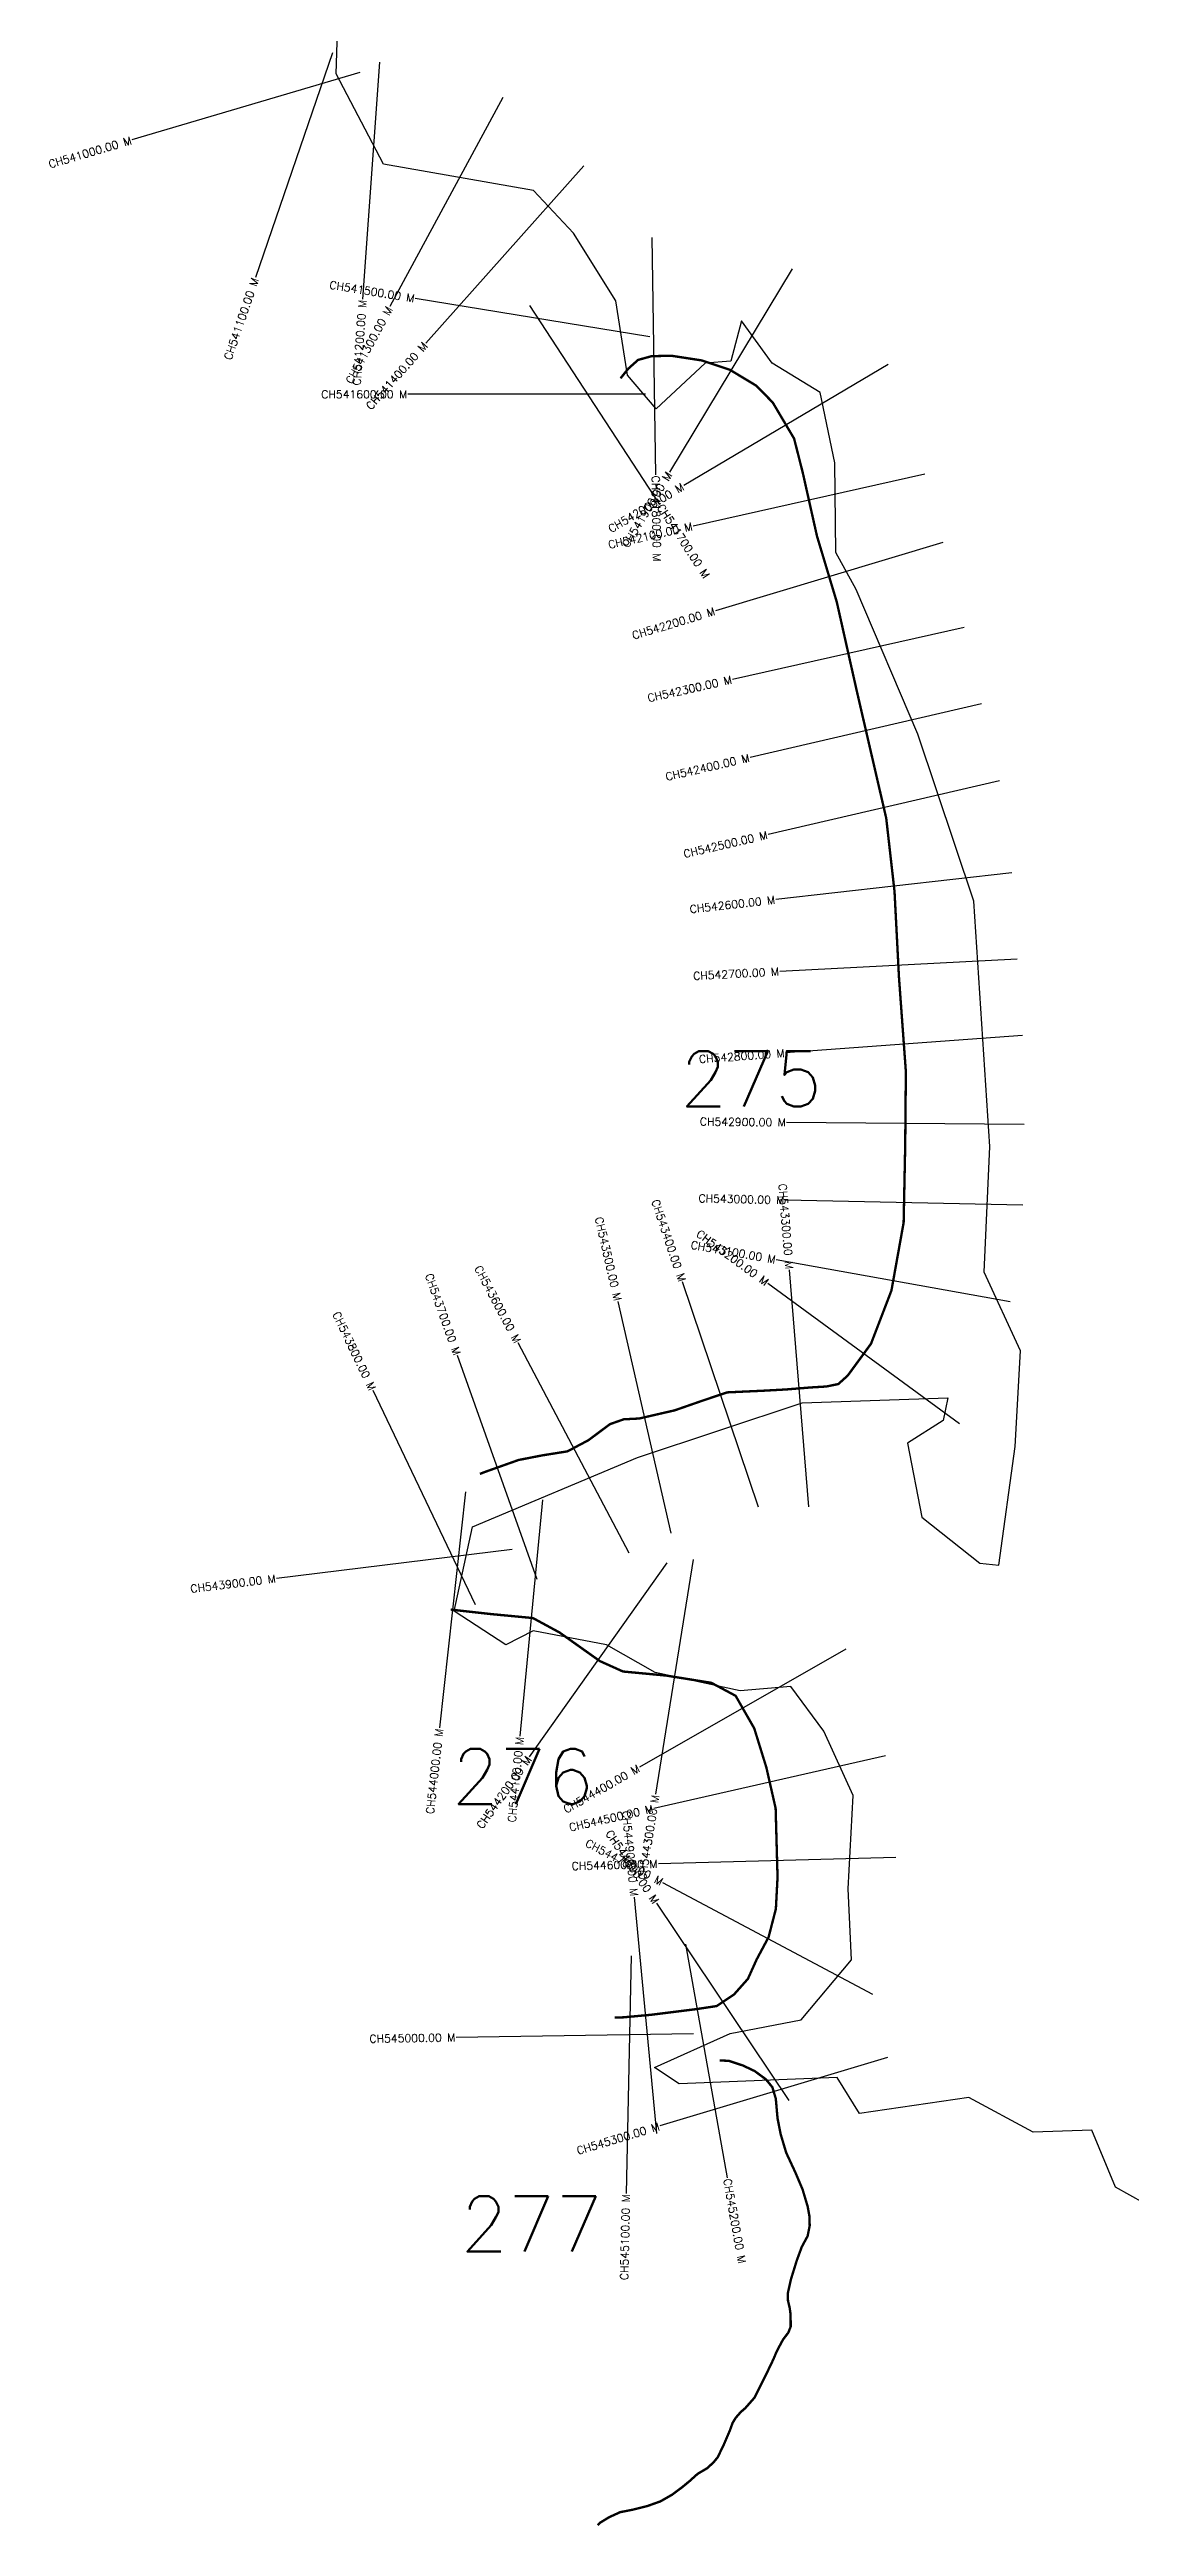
# Model space of a CAD drawing. Header units: metres. Extents: x 317204 to 320664, y 1863374 to 1869088.
# Drawn here: x 317232 to 318597, y 1863374 to 1866502 of the extents above; entities that cross this region are included whole.
import ezdxf
from ezdxf.enums import TextEntityAlignment as Align

# ---------------------------------------------------------------- set-up
doc = ezdxf.new("R2010")
doc.units = ezdxf.units.M
for name, color, linetype in [('CS', 134, 'Continuous'), ('CSMark', 6, 'Continuous'), ('NATURALLY PROTECTED', 3, 'Continuous'), ('village', 3, 'Continuous')]:
    doc.layers.add(name, color=color, linetype=linetype)
doc.styles.get("Standard").update_dxf_attribs({"font": 'simplex.shx'})

msp = doc.modelspace()

# ---------------------------------------------------------------- linework, layer by layer
at = {"layer": 'CS'}
for p, q in [((317589.2, 1866497.8), (317492, 1866214)), ((317623.6, 1866472.8), (317335.9, 1866387.7)), ((317648.5, 1866486.1), (317627.2, 1866186.8)), ((317804, 1866441.2), (317661.6, 1866177.2)), ((317906.5, 1866355), (317706.9, 1866131)), ((317992.3, 1866264.7), (317997.1, 1865964.8)), ((318169.5, 1866225.1), (318014.7, 1865968.2)), ((317989.6, 1866138.9), (317693.5, 1866187.3)), ((317837.8, 1866178.5), (318002, 1865927.4)), ((318290.7, 1866104.3), (318032.7, 1865951.3)), ((317984.4, 1866066.5), (317684.4, 1866066.5)), ((318337, 1865965.6), (318044.3, 1865900.1)), ((318359.8, 1865879.5), (318072.6, 1865793.1)), ((318386.7, 1865772.1), (318094, 1865706.5)), ((318408.7, 1865675.6), (318116.5, 1865608)), ((318431.3, 1865578.2), (318139, 1865510.5)), ((318447, 1865462.2), (318148.9, 1865428.4)), ((318453.4, 1865353.3), (318153.8, 1865337.6)), ((318460.1, 1865256.6), (318160.9, 1865234.8)), ((318462.4, 1865144.5), (318162.4, 1865147.1)), ((318460.7, 1865042.7), (318160.7, 1865048.9)), ((318444.7, 1864920.6), (318149.4, 1864973.4)), ((318190.6, 1864661.7), (318166.1, 1864960.7)), ((318126.8, 1864661.1), (318031.2, 1864945.5)), ((318380.9, 1864766.4), (318138.7, 1864943.5)), ((318016.8, 1864628.5), (317949.7, 1864920.9)), ((317963.8, 1864603.2), (317823.6, 1864868.5)), ((317847.6, 1864569.9), (317747.1, 1864852.6)), ((317769.6, 1864537.6), (317640.4, 1864808.4)), ((317757.2, 1864680.7), (317724.1, 1864382.5)), ((317854.4, 1864670.6), (317825.8, 1864372)), ((317816.1, 1864607.6), (317518.3, 1864571.2)), ((318011.3, 1864590.7), (317837.6, 1864346)), ((318044.5, 1864594.9), (317997, 1864298.7)), ((318237.2, 1864481.8), (317976.8, 1864332.8)), ((318287.3, 1864347.2), (317994.8, 1864280.7)), ((318300.3, 1864218.9), (318000.5, 1864210.8)), ((318271.1, 1864045.9), (318006.3, 1864186.8)), ((317998.6, 1863870.2), (317970.2, 1864168.8)), ((318165.5, 1863911.8), (317998.5, 1864160.9)), ((317966.2, 1864094.5), (317959.7, 1863794.5)), ((318035, 1864109.4), (318087.3, 1863814)), ((318045.1, 1863996.2), (317745.2, 1863991.5)), ((318289.8, 1863966.3), (318002.6, 1863879.7))]:
    msp.add_line(p, q, dxfattribs=at)
at = {"layer": 'NATURALLY PROTECTED', "const_width": 3, "flags": 128}
for points in [[(317952.8, 1866086.7), (317962.6, 1866098.9), (317974.9, 1866109.9), (317992.2, 1866114.7), (318017.5, 1866115.1), (318055.2, 1866109.3), (318090.9, 1866097.4), (318124.1, 1866077.4), (318144.9, 1866056.2), (318171.9, 1866010.6), (318182.8, 1865967.7), (318200.8, 1865887.4), (318225.8, 1865804.2), (318251.1, 1865691.6), (318288.2, 1865531.3), (318298.7, 1865438.6), (318304.3, 1865330.4), (318313, 1865211.3), (318312.2, 1865118.6), (318310.2, 1865020.5), (318294.8, 1864934.7), (318269, 1864867.5), (318239.6, 1864827.3), (318227.7, 1864816.6), (318212.5, 1864813.5), (318192.5, 1864812.3), (318162.1, 1864809.8), (318133.1, 1864808.2), (318087.5, 1864806.1), (318057.3, 1864796), (318021.1, 1864783.4), (317976.4, 1864773.1), (317956.9, 1864772.1), (317939.5, 1864766), (317912.1, 1864745.6), (317885.7, 1864731.6), (317853.7, 1864726.5), (317824, 1864720.7), (317780.7, 1864705.3), (317775.2, 1864703.1)], [(317738.4, 1864531.8), (317788.6, 1864526.2), (317842.2, 1864521.1), (317875.9, 1864502.8), (317926.6, 1864466.8), (317955.9, 1864453.6), (318010.3, 1864448.5), (318067.5, 1864439.3), (318098.1, 1864422.9), (318121.6, 1864381.8), (318136.9, 1864332.4), (318148.6, 1864280.8), (318151, 1864193.9), (318148.9, 1864153.8), (318139.7, 1864118.2), (318124.6, 1864089.9), (318113.6, 1864065.5), (318096, 1864045.7), (318074.1, 1864031.1), (318048, 1864027.2), (317992.1, 1864020.2), (317956.6, 1864016.9), (317945.5, 1864016.6)], [(318078, 1863962.4), (318089.4, 1863962), (318107.2, 1863956.1), (318122.2, 1863949), (318136.3, 1863938.6), (318144.5, 1863928.6), (318148.8, 1863914.2), (318151, 1863889.3), (318155, 1863869.1), (318161.9, 1863846), (318173.5, 1863821), (318182.6, 1863799.6), (318189, 1863778.1), (318191.3, 1863765.6), (318191.6, 1863753.7), (318189, 1863740.7), (318181.6, 1863727), (318175.3, 1863709.9), (318167.9, 1863686), (318164, 1863668.6), (318164.2, 1863658.9), (318166.3, 1863650.2), (318167.5, 1863641.3), (318167.6, 1863626.3), (318164.6, 1863618.7), (318158, 1863610.1), (318152.9, 1863600.6), (318149.5, 1863594), (318147.2, 1863588.4), (318142.8, 1863578.7), (318131.2, 1863555.1), (318121.9, 1863536.6), (318110.2, 1863523.3), (318104.5, 1863518.4), (318098.3, 1863511.3), (318094.3, 1863504.8), (318090.9, 1863495.4), (318083.2, 1863477.4), (318075.5, 1863461.4), (318070.6, 1863455.4), (318062.5, 1863447.7), (318050.1, 1863440.4), (318039.8, 1863431.1), (318030.8, 1863423.7), (318017.8, 1863414), (318003.1, 1863405.6), (317986.5, 1863399.7), (317967.6, 1863395), (317952.3, 1863392), (317938.5, 1863385.7), (317927.5, 1863379), (317924, 1863375.5)]]:
    msp.add_lwpolyline(points, dxfattribs=at)
at = {"layer": 'village', "color": 6}
msp.add_polyline3d([(318613.8, 1863782.1, 0), (318577.7, 1863802.3, 0), (318547.6, 1863874.4, 0), (318473.9, 1863872, 0), (318392.7, 1863915.7, 0), (318254.3, 1863895.5, 0), (318226.1, 1863940.9, 0), (318027, 1863932.8, 0), (317995.5, 1863953.4, 0), (318091, 1863996.6, 0), (318180.8, 1864013.9, 0), (318244.4, 1864089.5, 0), (318240.3, 1864179.1, 0), (318246.3, 1864297, 0), (318209.4, 1864378.2, 0), (318167.8, 1864434.6, 0), (318103.8, 1864429.1, 0), (317996.7, 1864452.4, 0), (317935.2, 1864487.3, 0), (317842.4, 1864504.9, 0), (317808, 1864487.1, 0), (317742.7, 1864529.6, 0), (317766, 1864636.5, 0), (317974.2, 1864723.8, 0), (318182.3, 1864792.7, 0), (318365.8, 1864799.4, 0), (318360, 1864770.6, 0), (318315, 1864742.1, 0), (318333.1, 1864648.6, 0), (318406.5, 1864590.4, 0), (318430.5, 1864587.8, 0), (318451.2, 1864737.9, 0), (318457.7, 1864858.7, 0), (318411.7, 1864957.7, 0), (318418.9, 1865116.4, 0), (318398.9, 1865426.6, 0), (318328.2, 1865637.4, 0), (318250.1, 1865819.8, 0), (318224.5, 1865866.7, 0), (318223.3, 1865980, 0), (318204.8, 1866068.9, 0), (318144.1, 1866105.6, 0), (318105.3, 1866159.2, 0), (318092, 1866108.2, 0), (318059.8, 1866105.8, 0), (317997.9, 1866048.2, 0), (317961.7, 1866090.7, 0), (317946.9, 1866184.6, 0), (317893.5, 1866270.1, 0), (317842.8, 1866323.7, 0), (317653.6, 1866357.2, 0), (317593.7, 1866471.2, 0), (317597.4, 1866592.3, 0)], dxfattribs=at)

# ---------------------------------------------------------------- texts
at = {"char_height": 70, "attachment_point": 1}
for s, width, insert in [('275', 95.172, (318027.6, 1865237)), ('276', 95.172, (317739.4, 1864356.1)), ('277', 262.566, (317750.5, 1863791))]:
    msp.add_mtext_dynamic_manual_height_columns(s, width=width, gutter_width=1, heights=[0], dxfattribs=dict(at, insert=insert))
at = {"layer": 'CSMark'}
for s, rotation, p in [('CH541000.00 M', 16.4708, (317335, 1866387.4)), ('CH541100.00 M', 71.0873, (317491.7, 1866213.1)), ('CH541500.00 M', 350.7222, (317692.5, 1866187.5)), ('CH541200.00 M', 85.917, (317627.1, 1866185.8)), ('CH541300.00 M', 61.6473, (317661.1, 1866176.3)), ('CH541400.00 M', 48.3084, (317706.3, 1866130.2)), ('CH541900.00 M', 58.9309, (318014.2, 1865967.3)), ('CH542000.00 M', 30.6641, (318031.8, 1865950.8)), ('CH542100.00 M', 12.6046, (318043.3, 1865899.9)), ('CH542200.00 M', 16.7392, (318071.6, 1865792.8)), ('CH542300.00 M', 12.6252, (318093, 1865706.3)), ('CH542400.00 M', 13.0403, (318115.5, 1865607.7)), ('CH542500.00 M', 13.0403, (318138.1, 1865510.3)), ('CH542600.00 M', 6.468, (318147.9, 1865428.3)), ('CH542700.00 M', 2.9896, (318152.8, 1865337.6)), ('CH542800.00 M', 4.1602, (318159.9, 1865234.7)), ('CH542900.00 M', 359.5005, (318161.4, 1865147.1)), ('CH543000.00 M', 358.8203, (318159.7, 1865048.9)), ('CH543300.00 M', 274.6841, (318166, 1864961.7)), ('CH543500.00 M', 282.9175, (317949.5, 1864921.9)), ('CH543400.00 M', 288.5765, (318030.9, 1864946.4)), ('CH543100.00 M', 349.8562, (318148.4, 1864973.6)), ('CH543200.00 M', 323.8285, (318137.9, 1864944.1)), ('CH543600.00 M', 297.8632, (317823.1, 1864869.3)), ('CH543700.00 M', 289.5799, (317746.8, 1864853.5)), ('CH543800.00 M', 295.4999, (317640, 1864809.3)), ('CH543900.00 M', 6.9573, (317517.4, 1864571.1)), ('CH544000.00 M', 83.6641, (317724, 1864381.5)), ('CH544100.00 M', 84.5264, (317825.7, 1864371)), ('CH544200.00 M', 54.6387, (317837.1, 1864345.2)), ('CH544400.00 M', 29.7619, (317975.9, 1864332.3)), ('CH544500.00 M', 12.8129, (317993.8, 1864280.5)), ('CH544900.00 M', 275.4251, (317970.1, 1864169.8)), ('CH544300.00 M', 80.893, (317996.9, 1864297.7)), ('CH544700.00 M', 331.9859, (318005.4, 1864187.2)), ('CH544800.00 M', 303.8385, (317997.9, 1864161.8)), ('CH544600.00 M', 1.5492, (317999.5, 1864210.7)), ('CH545000.00 M', 0.8958, (317744.2, 1863991.5)), ('CH545300.00 M', 16.7901, (318001.6, 1863879.4)), ('CH545100.00 M', 88.7553, (317959.7, 1863793.5))]:
    msp.add_text(s, height=10, rotation=rotation, dxfattribs=at).set_placement(p, align=Align.MIDDLE_RIGHT)
msp.add_text('CH541600.00 M', height=10, dxfattribs=at).set_placement((317683.4, 1866066.5), align=Align.MIDDLE_RIGHT)
for s, rotation, p in [('CH541800.00 M', 270.916, (317997.1, 1865963.8)), ('CH541700.00 M', 303.1845, (318002.5, 1865926.5)), ('CH545200.00 M', 280.045, (318087.5, 1863813))]:
    msp.add_text(s, height=10, rotation=rotation, dxfattribs=at).set_placement(p, align=Align.MIDDLE_LEFT)

doc.saveas('drawing.dxf')
